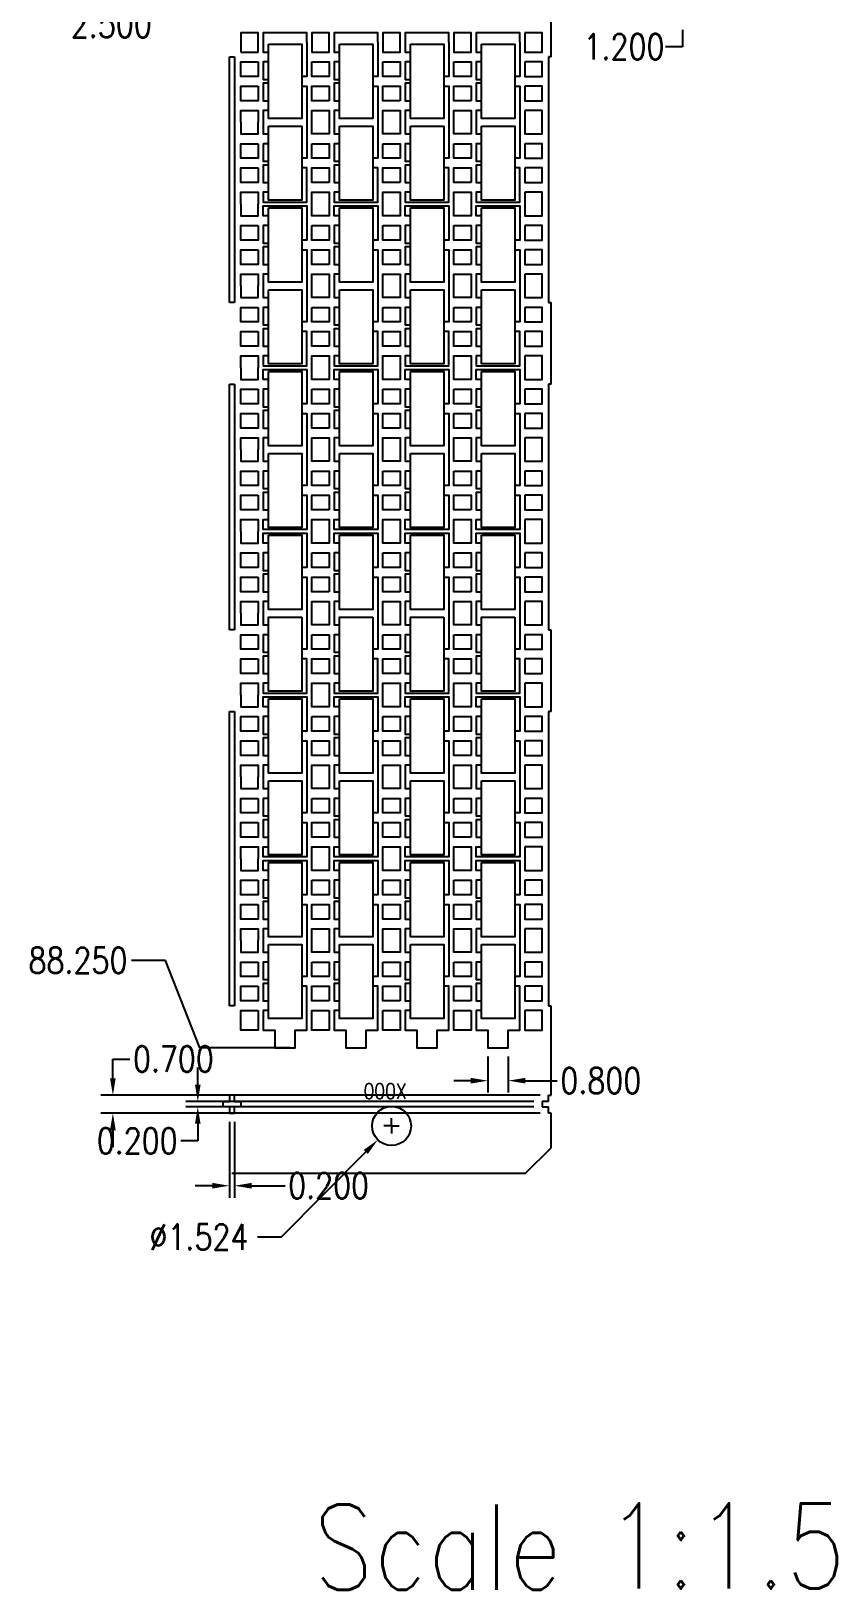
# Model space of a CAD drawing. Extents: x 343 to 432, y 410 to 590.
# Drawn here: x 345.6 to 392.9, y 409.8 to 501.2 of the extents above; entities that cross this region are included whole.
import ezdxf

# ---------------------------------------------------------------- set-up
doc = ezdxf.new("R2010")
doc.units = 0
doc.linetypes.add('CENTER2', pattern=[1.125, 0.75, -0.125, 0.125, -0.125])
doc.linetypes.add('HIDDEN', pattern=[0.375, 0.25, -0.125])
for name, color, linetype in [('SH-01_OBJECT', 7, 'Continuous'), ('SH-01_PKG', 5, 'HIDDEN'), ('SH-02_CENTER', 2, 'CENTER2'), ('SH-02_DIM', 4, 'Continuous'), ('SH-02_NOTES', 3, 'Continuous'), ('SH-02_OBJECT', 7, 'Continuous')]:
    doc.layers.add(name, color=color, linetype=linetype)
doc.styles.get("Standard").update_dxf_attribs({"font": 'simplex.shx', "width": 0.82})

msp = doc.modelspace()

# ---------------------------------------------------------------- linework, layer by layer
at = {"layer": 'SH-01_OBJECT'}
for points in [[(358.949, 500.656), (358.949, 501.106), (357.937, 501.106), (357.937, 500.656)], [(361.799, 500.544), (361.799, 501.106), (359.249, 501.106), (359.249, 500.544)], [(365.962, 500.544), (365.962, 501.106), (363.412, 501.106), (363.412, 500.544)], [(370.124, 500.544), (370.124, 501.106), (367.574, 501.106), (367.574, 500.544)], [(374.287, 500.544), (374.287, 501.106), (371.737, 501.106), (371.737, 500.544)], [(359.549, 491.746), (359.249, 491.746), (359.249, 491.169), (361.799, 491.169), (361.799, 493.171), (361.499, 493.171)], [(363.712, 491.746), (363.412, 491.746), (363.412, 491.169), (365.962, 491.169), (365.962, 493.171), (365.662, 493.171)], [(367.874, 491.746), (367.574, 491.746), (367.574, 491.169), (370.124, 491.169), (370.124, 493.171), (369.824, 493.171)], [(372.037, 491.746), (371.737, 491.746), (371.737, 491.169), (374.287, 491.169), (374.287, 493.171), (373.987, 493.171)], [(359.549, 490.366), (359.249, 490.366), (359.249, 490.944), (361.799, 490.944), (361.799, 488.941), (361.499, 488.941)], [(363.712, 490.366), (363.412, 490.366), (363.412, 490.944), (365.962, 490.944), (365.962, 488.941), (365.662, 488.941)], [(367.874, 490.366), (367.574, 490.366), (367.574, 490.944), (370.124, 490.944), (370.124, 488.941), (369.824, 488.941)], [(372.037, 490.366), (371.737, 490.366), (371.737, 490.944), (374.287, 490.944), (374.287, 488.941), (373.987, 488.941)], [(359.549, 482.146), (359.249, 482.146), (359.249, 481.569), (361.799, 481.569), (361.799, 483.571), (361.499, 483.571)], [(363.712, 482.146), (363.412, 482.146), (363.412, 481.569), (365.962, 481.569), (365.962, 483.571), (365.662, 483.571)], [(367.874, 482.146), (367.574, 482.146), (367.574, 481.569), (370.124, 481.569), (370.124, 483.571), (369.824, 483.571)], [(372.037, 482.146), (371.737, 482.146), (371.737, 481.569), (374.287, 481.569), (374.287, 483.571), (373.987, 483.571)], [(359.549, 480.766), (359.249, 480.766), (359.249, 481.344), (361.799, 481.344), (361.799, 479.341), (361.499, 479.341)], [(363.712, 480.766), (363.412, 480.766), (363.412, 481.344), (365.962, 481.344), (365.962, 479.341), (365.662, 479.341)], [(367.874, 480.766), (367.574, 480.766), (367.574, 481.344), (370.124, 481.344), (370.124, 479.341), (369.824, 479.341)], [(372.037, 480.766), (371.737, 480.766), (371.737, 481.344), (374.287, 481.344), (374.287, 479.341), (373.987, 479.341)], [(361.499, 473.971), (361.799, 473.971), (361.799, 471.969), (359.249, 471.969), (359.249, 472.546), (359.549, 472.546)], [(365.662, 473.971), (365.962, 473.971), (365.962, 471.969), (363.412, 471.969), (363.412, 472.546), (363.712, 472.546)], [(369.824, 473.971), (370.124, 473.971), (370.124, 471.969), (367.574, 471.969), (367.574, 472.546), (367.874, 472.546)], [(373.987, 473.971), (374.287, 473.971), (374.287, 471.969), (371.737, 471.969), (371.737, 472.546), (372.037, 472.546)], [(359.549, 471.166), (359.249, 471.166), (359.249, 471.744), (361.799, 471.744), (361.799, 469.741), (361.499, 469.741)], [(363.712, 471.166), (363.412, 471.166), (363.412, 471.744), (365.962, 471.744), (365.962, 469.741), (365.662, 469.741)], [(367.874, 471.166), (367.574, 471.166), (367.574, 471.744), (370.124, 471.744), (370.124, 469.741), (369.824, 469.741)], [(372.037, 471.166), (371.737, 471.166), (371.737, 471.744), (374.287, 471.744), (374.287, 469.741), (373.987, 469.741)], [(359.549, 462.946), (359.249, 462.946), (359.249, 462.369), (361.799, 462.369), (361.799, 464.371), (361.499, 464.371)], [(363.712, 462.946), (363.412, 462.946), (363.412, 462.369), (365.962, 462.369), (365.962, 464.371), (365.662, 464.371)], [(367.874, 462.946), (367.574, 462.946), (367.574, 462.369), (370.124, 462.369), (370.124, 464.371), (369.824, 464.371)], [(372.037, 462.946), (371.737, 462.946), (371.737, 462.369), (374.287, 462.369), (374.287, 464.371), (373.987, 464.371)], [(359.549, 461.566), (359.249, 461.566), (359.249, 462.144), (361.799, 462.144), (361.799, 460.141), (361.499, 460.141)], [(363.712, 461.566), (363.412, 461.566), (363.412, 462.144), (365.962, 462.144), (365.962, 460.141), (365.662, 460.141)], [(367.874, 461.566), (367.574, 461.566), (367.574, 462.144), (370.124, 462.144), (370.124, 460.141), (369.824, 460.141)], [(372.037, 461.566), (371.737, 461.566), (371.737, 462.144), (374.287, 462.144), (374.287, 460.141), (373.987, 460.141)], [(361.499, 454.771), (361.799, 454.771), (361.799, 452.769), (359.249, 452.769), (359.249, 453.346), (359.549, 453.346)], [(365.662, 454.771), (365.962, 454.771), (365.962, 452.769), (363.412, 452.769), (363.412, 453.346), (363.712, 453.346)], [(369.824, 454.771), (370.124, 454.771), (370.124, 452.769), (367.574, 452.769), (367.574, 453.346), (367.874, 453.346)], [(373.987, 454.771), (374.287, 454.771), (374.287, 452.769), (371.737, 452.769), (371.737, 453.346), (372.037, 453.346)], [(359.549, 451.966), (359.249, 451.966), (359.249, 452.544), (361.799, 452.544), (361.799, 450.541), (361.499, 450.541)], [(363.712, 451.966), (363.412, 451.966), (363.412, 452.544), (365.962, 452.544), (365.962, 450.541), (365.662, 450.541)], [(367.874, 451.966), (367.574, 451.966), (367.574, 452.544), (370.124, 452.544), (370.124, 450.541), (369.824, 450.541)], [(372.037, 451.966), (371.737, 451.966), (371.737, 452.544), (374.287, 452.544), (374.287, 450.541), (373.987, 450.541)], [(359.549, 443.746), (359.249, 443.746), (359.249, 443.169), (359.249, 442.606), (359.924, 442.606), (359.924, 441.556), (361.124, 441.556), (361.124, 442.606), (361.799, 442.606), (361.799, 443.169), (361.799, 445.171), (361.499, 445.171)], [(363.712, 443.746), (363.412, 443.746), (363.412, 443.169), (363.412, 442.606), (364.087, 442.606), (364.087, 441.556), (365.287, 441.556), (365.287, 442.606), (365.962, 442.606), (365.962, 443.169), (365.962, 445.171), (365.662, 445.171)], [(367.874, 443.746), (367.574, 443.746), (367.574, 443.169), (367.574, 442.606), (368.249, 442.606), (368.249, 441.556), (369.449, 441.556), (369.449, 442.606), (370.124, 442.606), (370.124, 443.169), (370.124, 445.171), (369.824, 445.171)], [(372.037, 443.746), (371.737, 443.746), (371.737, 443.169), (371.737, 442.606), (372.412, 442.606), (372.412, 441.556), (373.612, 441.556), (373.612, 442.606), (374.287, 442.606), (374.287, 443.169), (374.287, 445.171), (373.987, 445.171)]]:
    msp.add_lwpolyline(points, dxfattribs=at)
at = {"layer": 'SH-01_OBJECT', "linetype": 'Continuous'}
for points in [[(363.112, 500.656), (363.112, 501.106), (362.099, 501.106), (362.099, 499.966), (363.112, 499.966), (363.112, 500.656)], [(367.274, 500.656), (367.274, 501.106), (366.262, 501.106), (366.262, 499.966), (367.274, 499.966), (367.274, 500.656)], [(371.437, 500.656), (371.437, 501.106), (370.424, 501.106), (370.424, 499.966), (371.437, 499.966), (371.437, 500.656)], [(359.249, 500.544), (359.249, 499.966), (359.549, 499.966)], [(361.799, 500.544), (361.799, 498.541), (361.499, 498.541)], [(363.412, 500.544), (363.412, 499.966), (363.712, 499.966)], [(365.962, 500.544), (365.962, 498.541), (365.662, 498.541)], [(367.574, 500.544), (367.574, 499.966), (367.874, 499.966)], [(370.124, 500.544), (370.124, 498.541), (369.824, 498.541)], [(371.737, 500.544), (371.737, 499.966), (372.037, 499.966)], [(374.287, 500.544), (374.287, 498.541), (373.987, 498.541)], [(359.549, 499.396), (359.249, 499.396), (359.249, 498.369), (359.549, 498.369)], [(363.712, 499.396), (363.412, 499.396), (363.412, 498.369), (363.712, 498.369)], [(367.874, 499.396), (367.574, 499.396), (367.574, 498.369), (367.874, 498.369)], [(372.037, 499.396), (371.737, 499.396), (371.737, 498.369), (372.037, 498.369)], [(359.549, 498.144), (359.249, 498.144), (359.249, 497.116), (359.549, 497.116)], [(361.499, 497.971), (361.799, 497.971), (361.799, 493.741), (361.499, 493.741)], [(363.712, 498.144), (363.412, 498.144), (363.412, 497.116), (363.712, 497.116)], [(365.662, 497.971), (365.962, 497.971), (365.962, 493.741), (365.662, 493.741)], [(367.874, 498.144), (367.574, 498.144), (367.574, 497.116), (367.874, 497.116)], [(369.824, 497.971), (370.124, 497.971), (370.124, 493.741), (369.824, 493.741)], [(372.037, 498.144), (371.737, 498.144), (371.737, 497.116), (372.037, 497.116)], [(373.987, 497.971), (374.287, 497.971), (374.287, 493.741), (373.987, 493.741)], [(357.937, 495.856), (357.937, 496.546), (358.949, 496.546), (358.949, 495.857)], [(359.549, 496.546), (359.249, 496.546), (359.249, 495.166), (359.549, 495.166)], [(363.112, 495.856), (363.112, 495.166), (362.099, 495.166), (362.099, 496.546), (363.112, 496.546), (363.112, 495.857)], [(363.712, 496.546), (363.412, 496.546), (363.412, 495.166), (363.712, 495.166)], [(367.274, 495.856), (367.274, 495.166), (366.262, 495.166), (366.262, 496.546), (367.274, 496.546), (367.274, 495.857)], [(367.874, 496.546), (367.574, 496.546), (367.574, 495.166), (367.874, 495.166)], [(371.437, 495.856), (371.437, 495.166), (370.424, 495.166), (370.424, 496.546), (371.437, 496.546), (371.437, 495.857)], [(372.037, 496.546), (371.737, 496.546), (371.737, 495.166), (372.037, 495.166)], [(357.937, 495.856), (357.937, 495.166), (358.949, 495.166), (358.949, 495.856)], [(359.549, 494.596), (359.249, 494.596), (359.249, 493.569), (359.549, 493.569)], [(363.712, 494.596), (363.412, 494.596), (363.412, 493.569), (363.712, 493.569)], [(367.874, 494.596), (367.574, 494.596), (367.574, 493.569), (367.874, 493.569)], [(372.037, 494.596), (371.737, 494.596), (371.737, 493.569), (372.037, 493.569)], [(359.549, 493.344), (359.249, 493.344), (359.249, 492.316), (359.549, 492.316)], [(363.712, 493.344), (363.412, 493.344), (363.412, 492.316), (363.712, 492.316)], [(367.874, 493.344), (367.574, 493.344), (367.574, 492.316), (367.874, 492.316)], [(372.037, 493.344), (371.737, 493.344), (371.737, 492.316), (372.037, 492.316)], [(357.937, 491.056), (357.937, 491.746), (358.949, 491.746), (358.949, 491.057)], [(357.937, 491.056), (357.937, 490.366), (358.949, 490.366), (358.949, 491.056)], [(363.112, 491.056), (363.112, 490.366), (362.099, 490.366), (362.099, 491.746), (363.112, 491.746), (363.112, 491.057)], [(367.274, 491.056), (367.274, 490.366), (366.262, 490.366), (366.262, 491.746), (367.274, 491.746), (367.274, 491.057)], [(371.437, 491.056), (371.437, 490.366), (370.424, 490.366), (370.424, 491.746), (371.437, 491.746), (371.437, 491.057)], [(359.549, 489.796), (359.249, 489.796), (359.249, 488.769), (359.549, 488.769)], [(363.712, 489.796), (363.412, 489.796), (363.412, 488.769), (363.712, 488.769)], [(367.874, 489.796), (367.574, 489.796), (367.574, 488.769), (367.874, 488.769)], [(372.037, 489.796), (371.737, 489.796), (371.737, 488.769), (372.037, 488.769)], [(359.549, 488.544), (359.249, 488.544), (359.249, 487.516), (359.549, 487.516)], [(361.499, 488.371), (361.799, 488.371), (361.799, 484.141), (361.499, 484.141)], [(363.712, 488.544), (363.412, 488.544), (363.412, 487.516), (363.712, 487.516)], [(365.662, 488.371), (365.962, 488.371), (365.962, 484.141), (365.662, 484.141)], [(367.874, 488.544), (367.574, 488.544), (367.574, 487.516), (367.874, 487.516)], [(369.824, 488.371), (370.124, 488.371), (370.124, 484.141), (369.824, 484.141)], [(372.037, 488.544), (371.737, 488.544), (371.737, 487.516), (372.037, 487.516)], [(373.987, 488.371), (374.287, 488.371), (374.287, 484.141), (373.987, 484.141)], [(357.937, 486.256), (357.937, 486.946), (358.949, 486.946), (358.949, 486.257)], [(359.549, 486.946), (359.249, 486.946), (359.249, 485.566), (359.549, 485.566)], [(363.112, 486.256), (363.112, 485.566), (362.099, 485.566), (362.099, 486.946), (363.112, 486.946), (363.112, 486.257)], [(363.712, 486.946), (363.412, 486.946), (363.412, 485.566), (363.712, 485.566)], [(367.274, 486.256), (367.274, 485.566), (366.262, 485.566), (366.262, 486.946), (367.274, 486.946), (367.274, 486.257)], [(367.874, 486.946), (367.574, 486.946), (367.574, 485.566), (367.874, 485.566)], [(371.437, 486.256), (371.437, 485.566), (370.424, 485.566), (370.424, 486.946), (371.437, 486.946), (371.437, 486.257)], [(372.037, 486.946), (371.737, 486.946), (371.737, 485.566), (372.037, 485.566)], [(357.937, 486.256), (357.937, 485.566), (358.949, 485.566), (358.949, 486.256)], [(359.549, 484.996), (359.249, 484.996), (359.249, 483.969), (359.549, 483.969)], [(363.712, 484.996), (363.412, 484.996), (363.412, 483.969), (363.712, 483.969)], [(367.874, 484.996), (367.574, 484.996), (367.574, 483.969), (367.874, 483.969)], [(372.037, 484.996), (371.737, 484.996), (371.737, 483.969), (372.037, 483.969)], [(359.549, 483.744), (359.249, 483.744), (359.249, 482.716), (359.549, 482.716)], [(363.712, 483.744), (363.412, 483.744), (363.412, 482.716), (363.712, 482.716)], [(367.874, 483.744), (367.574, 483.744), (367.574, 482.716), (367.874, 482.716)], [(372.037, 483.744), (371.737, 483.744), (371.737, 482.716), (372.037, 482.716)], [(357.937, 481.456), (357.937, 482.146), (358.949, 482.146), (358.949, 481.457)], [(363.112, 481.456), (363.112, 480.766), (362.099, 480.766), (362.099, 482.146), (363.112, 482.146), (363.112, 481.457)], [(367.274, 481.456), (367.274, 480.766), (366.262, 480.766), (366.262, 482.146), (367.274, 482.146), (367.274, 481.457)], [(371.437, 481.456), (371.437, 480.766), (370.424, 480.766), (370.424, 482.146), (371.437, 482.146), (371.437, 481.457)], [(357.937, 481.456), (357.937, 480.766), (358.949, 480.766), (358.949, 481.456)], [(359.549, 480.196), (359.249, 480.196), (359.249, 479.169), (359.549, 479.169)], [(363.712, 480.196), (363.412, 480.196), (363.412, 479.169), (363.712, 479.169)], [(367.874, 480.196), (367.574, 480.196), (367.574, 479.169), (367.874, 479.169)], [(372.037, 480.196), (371.737, 480.196), (371.737, 479.169), (372.037, 479.169)], [(359.549, 478.944), (359.249, 478.944), (359.249, 477.916), (359.549, 477.916)], [(361.499, 478.771), (361.799, 478.771), (361.799, 474.541), (361.499, 474.541)], [(363.712, 478.944), (363.412, 478.944), (363.412, 477.916), (363.712, 477.916)], [(365.662, 478.771), (365.962, 478.771), (365.962, 474.541), (365.662, 474.541)], [(367.874, 478.944), (367.574, 478.944), (367.574, 477.916), (367.874, 477.916)], [(369.824, 478.771), (370.124, 478.771), (370.124, 474.541), (369.824, 474.541)], [(372.037, 478.944), (371.737, 478.944), (371.737, 477.916), (372.037, 477.916)], [(373.987, 478.771), (374.287, 478.771), (374.287, 474.541), (373.987, 474.541)], [(357.937, 476.656), (357.937, 477.346), (358.949, 477.346), (358.949, 476.657)], [(359.549, 477.346), (359.249, 477.346), (359.249, 475.966), (359.549, 475.966)], [(363.112, 476.656), (363.112, 475.966), (362.099, 475.966), (362.099, 477.346), (363.112, 477.346), (363.112, 476.657)], [(363.712, 477.346), (363.412, 477.346), (363.412, 475.966), (363.712, 475.966)], [(367.274, 476.656), (367.274, 475.966), (366.262, 475.966), (366.262, 477.346), (367.274, 477.346), (367.274, 476.657)], [(367.874, 477.346), (367.574, 477.346), (367.574, 475.966), (367.874, 475.966)], [(371.437, 476.656), (371.437, 475.966), (370.424, 475.966), (370.424, 477.346), (371.437, 477.346), (371.437, 476.657)], [(372.037, 477.346), (371.737, 477.346), (371.737, 475.966), (372.037, 475.966)], [(357.937, 476.656), (357.937, 475.966), (358.949, 475.966), (358.949, 476.656)], [(359.549, 475.396), (359.249, 475.396), (359.249, 474.369), (359.549, 474.369)], [(363.712, 475.396), (363.412, 475.396), (363.412, 474.369), (363.712, 474.369)], [(367.874, 475.396), (367.574, 475.396), (367.574, 474.369), (367.874, 474.369)], [(372.037, 475.396), (371.737, 475.396), (371.737, 474.369), (372.037, 474.369)], [(359.549, 474.144), (359.249, 474.144), (359.249, 473.116), (359.549, 473.116)], [(363.712, 474.144), (363.412, 474.144), (363.412, 473.116), (363.712, 473.116)], [(367.874, 474.144), (367.574, 474.144), (367.574, 473.116), (367.874, 473.116)], [(372.037, 474.144), (371.737, 474.144), (371.737, 473.116), (372.037, 473.116)], [(357.937, 471.856), (357.937, 472.546), (358.949, 472.546), (358.949, 471.857)], [(357.937, 471.856), (357.937, 471.166), (358.949, 471.166), (358.949, 471.856)], [(363.112, 471.856), (363.112, 471.166), (362.099, 471.166), (362.099, 472.546), (363.112, 472.546), (363.112, 471.857)], [(367.274, 471.856), (367.274, 471.166), (366.262, 471.166), (366.262, 472.546), (367.274, 472.546), (367.274, 471.857)], [(371.437, 471.856), (371.437, 471.166), (370.424, 471.166), (370.424, 472.546), (371.437, 472.546), (371.437, 471.857)], [(359.549, 470.596), (359.249, 470.596), (359.249, 469.569), (359.549, 469.569)], [(363.712, 470.596), (363.412, 470.596), (363.412, 469.569), (363.712, 469.569)], [(367.874, 470.596), (367.574, 470.596), (367.574, 469.569), (367.874, 469.569)], [(372.037, 470.596), (371.737, 470.596), (371.737, 469.569), (372.037, 469.569)], [(359.549, 469.344), (359.249, 469.344), (359.249, 468.316), (359.549, 468.316)], [(361.499, 469.171), (361.799, 469.171), (361.799, 464.941), (361.499, 464.941)], [(363.712, 469.344), (363.412, 469.344), (363.412, 468.316), (363.712, 468.316)], [(365.662, 469.171), (365.962, 469.171), (365.962, 464.941), (365.662, 464.941)], [(367.874, 469.344), (367.574, 469.344), (367.574, 468.316), (367.874, 468.316)], [(369.824, 469.171), (370.124, 469.171), (370.124, 464.941), (369.824, 464.941)], [(372.037, 469.344), (371.737, 469.344), (371.737, 468.316), (372.037, 468.316)], [(373.987, 469.171), (374.287, 469.171), (374.287, 464.941), (373.987, 464.941)], [(357.937, 467.056), (357.937, 467.746), (358.949, 467.746), (358.949, 467.057)], [(359.549, 467.746), (359.249, 467.746), (359.249, 466.366), (359.549, 466.366)], [(363.112, 467.056), (363.112, 466.366), (362.099, 466.366), (362.099, 467.746), (363.112, 467.746), (363.112, 467.057)], [(363.712, 467.746), (363.412, 467.746), (363.412, 466.366), (363.712, 466.366)], [(367.274, 467.056), (367.274, 466.366), (366.262, 466.366), (366.262, 467.746), (367.274, 467.746), (367.274, 467.057)], [(367.874, 467.746), (367.574, 467.746), (367.574, 466.366), (367.874, 466.366)], [(371.437, 467.056), (371.437, 466.366), (370.424, 466.366), (370.424, 467.746), (371.437, 467.746), (371.437, 467.057)], [(372.037, 467.746), (371.737, 467.746), (371.737, 466.366), (372.037, 466.366)], [(357.937, 467.056), (357.937, 466.366), (358.949, 466.366), (358.949, 467.056)], [(359.549, 465.796), (359.249, 465.796), (359.249, 464.769), (359.549, 464.769)], [(363.712, 465.796), (363.412, 465.796), (363.412, 464.769), (363.712, 464.769)], [(367.874, 465.796), (367.574, 465.796), (367.574, 464.769), (367.874, 464.769)], [(372.037, 465.796), (371.737, 465.796), (371.737, 464.769), (372.037, 464.769)], [(359.549, 464.544), (359.249, 464.544), (359.249, 463.516), (359.549, 463.516)], [(363.712, 464.544), (363.412, 464.544), (363.412, 463.516), (363.712, 463.516)], [(367.874, 464.544), (367.574, 464.544), (367.574, 463.516), (367.874, 463.516)], [(372.037, 464.544), (371.737, 464.544), (371.737, 463.516), (372.037, 463.516)], [(357.937, 462.256), (357.937, 462.946), (358.949, 462.946), (358.949, 462.257)], [(363.112, 462.256), (363.112, 461.566), (362.099, 461.566), (362.099, 462.946), (363.112, 462.946), (363.112, 462.257)], [(367.274, 462.256), (367.274, 461.566), (366.262, 461.566), (366.262, 462.946), (367.274, 462.946), (367.274, 462.257)], [(371.437, 462.256), (371.437, 461.566), (370.424, 461.566), (370.424, 462.946), (371.437, 462.946), (371.437, 462.257)], [(357.937, 462.256), (357.937, 461.566), (358.949, 461.566), (358.949, 462.256)], [(359.549, 460.996), (359.249, 460.996), (359.249, 459.969), (359.549, 459.969)], [(363.712, 460.996), (363.412, 460.996), (363.412, 459.969), (363.712, 459.969)], [(367.874, 460.996), (367.574, 460.996), (367.574, 459.969), (367.874, 459.969)], [(372.037, 460.996), (371.737, 460.996), (371.737, 459.969), (372.037, 459.969)], [(359.549, 459.744), (359.249, 459.744), (359.249, 458.716), (359.549, 458.716)], [(361.499, 459.571), (361.799, 459.571), (361.799, 455.341), (361.499, 455.341)], [(363.712, 459.744), (363.412, 459.744), (363.412, 458.716), (363.712, 458.716)], [(365.662, 459.571), (365.962, 459.571), (365.962, 455.341), (365.662, 455.341)], [(367.874, 459.744), (367.574, 459.744), (367.574, 458.716), (367.874, 458.716)], [(369.824, 459.571), (370.124, 459.571), (370.124, 455.341), (369.824, 455.341)], [(372.037, 459.744), (371.737, 459.744), (371.737, 458.716), (372.037, 458.716)], [(373.987, 459.571), (374.287, 459.571), (374.287, 455.341), (373.987, 455.341)], [(357.937, 457.456), (357.937, 458.146), (358.949, 458.146), (358.949, 457.457)], [(359.549, 458.146), (359.249, 458.146), (359.249, 456.766), (359.549, 456.766)], [(363.112, 457.456), (363.112, 456.766), (362.099, 456.766), (362.099, 458.146), (363.112, 458.146), (363.112, 457.457)], [(363.712, 458.146), (363.412, 458.146), (363.412, 456.766), (363.712, 456.766)], [(367.274, 457.456), (367.274, 456.766), (366.262, 456.766), (366.262, 458.146), (367.274, 458.146), (367.274, 457.457)], [(367.874, 458.146), (367.574, 458.146), (367.574, 456.766), (367.874, 456.766)], [(371.437, 457.456), (371.437, 456.766), (370.424, 456.766), (370.424, 458.146), (371.437, 458.146), (371.437, 457.457)], [(372.037, 458.146), (371.737, 458.146), (371.737, 456.766), (372.037, 456.766)], [(357.937, 457.456), (357.937, 456.766), (358.949, 456.766), (358.949, 457.456)], [(359.549, 456.196), (359.249, 456.196), (359.249, 455.169), (359.549, 455.169)], [(363.712, 456.196), (363.412, 456.196), (363.412, 455.169), (363.712, 455.169)], [(367.874, 456.196), (367.574, 456.196), (367.574, 455.169), (367.874, 455.169)], [(372.037, 456.196), (371.737, 456.196), (371.737, 455.169), (372.037, 455.169)], [(359.549, 454.944), (359.249, 454.944), (359.249, 453.916), (359.549, 453.916)], [(363.712, 454.944), (363.412, 454.944), (363.412, 453.916), (363.712, 453.916)], [(367.874, 454.944), (367.574, 454.944), (367.574, 453.916), (367.874, 453.916)], [(372.037, 454.944), (371.737, 454.944), (371.737, 453.916), (372.037, 453.916)], [(357.937, 452.656), (357.937, 453.346), (358.949, 453.346), (358.949, 452.657)], [(357.937, 452.656), (357.937, 451.966), (358.949, 451.966), (358.949, 452.656)], [(363.112, 452.656), (363.112, 451.966), (362.099, 451.966), (362.099, 453.346), (363.112, 453.346), (363.112, 452.657)], [(367.274, 452.656), (367.274, 451.966), (366.262, 451.966), (366.262, 453.346), (367.274, 453.346), (367.274, 452.657)], [(371.437, 452.656), (371.437, 451.966), (370.424, 451.966), (370.424, 453.346), (371.437, 453.346), (371.437, 452.657)], [(359.549, 451.396), (359.249, 451.396), (359.249, 450.369), (359.549, 450.369)], [(363.712, 451.396), (363.412, 451.396), (363.412, 450.369), (363.712, 450.369)], [(367.874, 451.396), (367.574, 451.396), (367.574, 450.369), (367.874, 450.369)], [(372.037, 451.396), (371.737, 451.396), (371.737, 450.369), (372.037, 450.369)], [(359.549, 450.144), (359.249, 450.144), (359.249, 449.116), (359.549, 449.116)], [(361.499, 449.971), (361.799, 449.971), (361.799, 445.741), (361.499, 445.741)], [(363.712, 450.144), (363.412, 450.144), (363.412, 449.116), (363.712, 449.116)], [(365.662, 449.971), (365.962, 449.971), (365.962, 445.741), (365.662, 445.741)], [(367.874, 450.144), (367.574, 450.144), (367.574, 449.116), (367.874, 449.116)], [(369.824, 449.971), (370.124, 449.971), (370.124, 445.741), (369.824, 445.741)], [(372.037, 450.144), (371.737, 450.144), (371.737, 449.116), (372.037, 449.116)], [(373.987, 449.971), (374.287, 449.971), (374.287, 445.741), (373.987, 445.741)], [(357.937, 447.856), (357.937, 448.546), (358.949, 448.546), (358.949, 447.857)], [(359.549, 448.546), (359.249, 448.546), (359.249, 447.166), (359.549, 447.166)], [(363.112, 447.856), (363.112, 447.166), (362.099, 447.166), (362.099, 448.546), (363.112, 448.546), (363.112, 447.857)], [(363.712, 448.546), (363.412, 448.546), (363.412, 447.166), (363.712, 447.166)], [(367.274, 447.856), (367.274, 447.166), (366.262, 447.166), (366.262, 448.546), (367.274, 448.546), (367.274, 447.857)], [(367.874, 448.546), (367.574, 448.546), (367.574, 447.166), (367.874, 447.166)], [(371.437, 447.856), (371.437, 447.166), (370.424, 447.166), (370.424, 448.546), (371.437, 448.546), (371.437, 447.857)], [(372.037, 448.546), (371.737, 448.546), (371.737, 447.166), (372.037, 447.166)], [(357.937, 447.856), (357.937, 447.166), (358.949, 447.166), (358.949, 447.856)], [(359.549, 446.596), (359.249, 446.596), (359.249, 445.569), (359.549, 445.569)], [(363.712, 446.596), (363.412, 446.596), (363.412, 445.569), (363.712, 445.569)], [(367.874, 446.596), (367.574, 446.596), (367.574, 445.569), (367.874, 445.569)], [(372.037, 446.596), (371.737, 446.596), (371.737, 445.569), (372.037, 445.569)], [(359.549, 445.344), (359.249, 445.344), (359.249, 444.316), (359.549, 444.316)], [(363.712, 445.344), (363.412, 445.344), (363.412, 444.316), (363.712, 444.316)], [(367.874, 445.344), (367.574, 445.344), (367.574, 444.316), (367.874, 444.316)], [(372.037, 445.344), (371.737, 445.344), (371.737, 444.316), (372.037, 444.316)]]:
    msp.add_lwpolyline(points, dxfattribs=at)
for points in [[(374.587, 501.106), (374.587, 499.966), (375.599, 499.966), (375.599, 501.106)], [(358.949, 499.396), (358.949, 498.541), (357.937, 498.541), (357.937, 499.396)], [(362.099, 499.396), (363.112, 499.396), (363.112, 498.541), (362.099, 498.541)], [(366.262, 499.396), (367.274, 499.396), (367.274, 498.541), (366.262, 498.541)], [(370.424, 499.396), (371.437, 499.396), (371.437, 498.541), (370.424, 498.541)], [(374.587, 499.396), (374.587, 498.541), (375.599, 498.541), (375.599, 499.396)], [(358.949, 497.971), (358.949, 497.116), (357.937, 497.116), (357.937, 497.971)], [(363.112, 497.116), (362.099, 497.116), (362.099, 497.971), (363.112, 497.971)], [(367.274, 497.116), (366.262, 497.116), (366.262, 497.971), (367.274, 497.971)], [(371.437, 497.116), (370.424, 497.116), (370.424, 497.971), (371.437, 497.971)], [(374.587, 497.971), (374.587, 497.116), (375.599, 497.116), (375.599, 497.971)], [(374.587, 496.546), (374.587, 495.166), (375.599, 495.166), (375.599, 496.546)], [(358.949, 494.596), (358.949, 493.741), (357.937, 493.741), (357.937, 494.596)], [(362.099, 494.596), (363.112, 494.596), (363.112, 493.741), (362.099, 493.741)], [(366.262, 494.596), (367.274, 494.596), (367.274, 493.741), (366.262, 493.741)], [(370.424, 494.596), (371.437, 494.596), (371.437, 493.741), (370.424, 493.741)], [(374.587, 494.596), (374.587, 493.741), (375.599, 493.741), (375.599, 494.596)], [(358.949, 493.171), (358.949, 492.316), (357.937, 492.316), (357.937, 493.171)], [(363.112, 492.316), (362.099, 492.316), (362.099, 493.171), (363.112, 493.171)], [(367.274, 492.316), (366.262, 492.316), (366.262, 493.171), (367.274, 493.171)], [(371.437, 492.316), (370.424, 492.316), (370.424, 493.171), (371.437, 493.171)], [(374.587, 493.171), (374.587, 492.316), (375.599, 492.316), (375.599, 493.171)], [(374.587, 491.746), (374.587, 490.366), (375.599, 490.366), (375.599, 491.746)], [(358.949, 489.796), (358.949, 488.941), (357.937, 488.941), (357.937, 489.796)], [(362.099, 489.796), (363.112, 489.796), (363.112, 488.941), (362.099, 488.941)], [(366.262, 489.796), (367.274, 489.796), (367.274, 488.941), (366.262, 488.941)], [(370.424, 489.796), (371.437, 489.796), (371.437, 488.941), (370.424, 488.941)], [(374.587, 489.796), (374.587, 488.941), (375.599, 488.941), (375.599, 489.796)], [(358.949, 488.371), (358.949, 487.516), (357.937, 487.516), (357.937, 488.371)], [(363.112, 487.516), (362.099, 487.516), (362.099, 488.371), (363.112, 488.371)], [(367.274, 487.516), (366.262, 487.516), (366.262, 488.371), (367.274, 488.371)], [(371.437, 487.516), (370.424, 487.516), (370.424, 488.371), (371.437, 488.371)], [(374.587, 488.371), (374.587, 487.516), (375.599, 487.516), (375.599, 488.371)], [(374.587, 486.946), (374.587, 485.566), (375.599, 485.566), (375.599, 486.946)], [(358.949, 484.996), (358.949, 484.141), (357.937, 484.141), (357.937, 484.996)], [(362.099, 484.996), (363.112, 484.996), (363.112, 484.141), (362.099, 484.141)], [(366.262, 484.996), (367.274, 484.996), (367.274, 484.141), (366.262, 484.141)], [(370.424, 484.996), (371.437, 484.996), (371.437, 484.141), (370.424, 484.141)], [(374.587, 484.996), (374.587, 484.141), (375.599, 484.141), (375.599, 484.996)], [(358.949, 483.571), (358.949, 482.716), (357.937, 482.716), (357.937, 483.571)], [(363.112, 482.716), (362.099, 482.716), (362.099, 483.571), (363.112, 483.571)], [(367.274, 482.716), (366.262, 482.716), (366.262, 483.571), (367.274, 483.571)], [(371.437, 482.716), (370.424, 482.716), (370.424, 483.571), (371.437, 483.571)], [(374.587, 483.571), (374.587, 482.716), (375.599, 482.716), (375.599, 483.571)], [(374.587, 482.146), (374.587, 480.766), (375.599, 480.766), (375.599, 482.146)], [(358.949, 480.196), (358.949, 479.341), (357.937, 479.341), (357.937, 480.196)], [(362.099, 480.196), (363.112, 480.196), (363.112, 479.341), (362.099, 479.341)], [(366.262, 480.196), (367.274, 480.196), (367.274, 479.341), (366.262, 479.341)], [(370.424, 480.196), (371.437, 480.196), (371.437, 479.341), (370.424, 479.341)], [(374.587, 480.196), (374.587, 479.341), (375.599, 479.341), (375.599, 480.196)], [(358.949, 478.771), (358.949, 477.916), (357.937, 477.916), (357.937, 478.771)], [(363.112, 477.916), (362.099, 477.916), (362.099, 478.771), (363.112, 478.771)], [(367.274, 477.916), (366.262, 477.916), (366.262, 478.771), (367.274, 478.771)], [(371.437, 477.916), (370.424, 477.916), (370.424, 478.771), (371.437, 478.771)], [(374.587, 478.771), (374.587, 477.916), (375.599, 477.916), (375.599, 478.771)], [(374.587, 477.346), (374.587, 475.966), (375.599, 475.966), (375.599, 477.346)], [(358.949, 475.396), (358.949, 474.541), (357.937, 474.541), (357.937, 475.396)], [(362.099, 475.396), (363.112, 475.396), (363.112, 474.541), (362.099, 474.541)], [(366.262, 475.396), (367.274, 475.396), (367.274, 474.541), (366.262, 474.541)], [(370.424, 475.396), (371.437, 475.396), (371.437, 474.541), (370.424, 474.541)], [(374.587, 475.396), (374.587, 474.541), (375.599, 474.541), (375.599, 475.396)], [(358.949, 473.971), (358.949, 473.116), (357.937, 473.116), (357.937, 473.971)], [(363.112, 473.116), (362.099, 473.116), (362.099, 473.971), (363.112, 473.971)], [(367.274, 473.116), (366.262, 473.116), (366.262, 473.971), (367.274, 473.971)], [(371.437, 473.116), (370.424, 473.116), (370.424, 473.971), (371.437, 473.971)], [(374.587, 473.971), (374.587, 473.116), (375.599, 473.116), (375.599, 473.971)], [(374.587, 472.546), (374.587, 471.166), (375.599, 471.166), (375.599, 472.546)], [(358.949, 470.596), (358.949, 469.741), (357.937, 469.741), (357.937, 470.596)], [(362.099, 470.596), (363.112, 470.596), (363.112, 469.741), (362.099, 469.741)], [(366.262, 470.596), (367.274, 470.596), (367.274, 469.741), (366.262, 469.741)], [(370.424, 470.596), (371.437, 470.596), (371.437, 469.741), (370.424, 469.741)], [(374.587, 470.596), (374.587, 469.741), (375.599, 469.741), (375.599, 470.596)], [(358.949, 469.171), (358.949, 468.316), (357.937, 468.316), (357.937, 469.171)], [(363.112, 468.316), (362.099, 468.316), (362.099, 469.171), (363.112, 469.171)], [(367.274, 468.316), (366.262, 468.316), (366.262, 469.171), (367.274, 469.171)], [(371.437, 468.316), (370.424, 468.316), (370.424, 469.171), (371.437, 469.171)], [(374.587, 469.171), (374.587, 468.316), (375.599, 468.316), (375.599, 469.171)], [(374.587, 467.746), (374.587, 466.366), (375.599, 466.366), (375.599, 467.746)], [(358.949, 465.796), (358.949, 464.941), (357.937, 464.941), (357.937, 465.796)], [(362.099, 465.796), (363.112, 465.796), (363.112, 464.941), (362.099, 464.941)], [(366.262, 465.796), (367.274, 465.796), (367.274, 464.941), (366.262, 464.941)], [(370.424, 465.796), (371.437, 465.796), (371.437, 464.941), (370.424, 464.941)], [(374.587, 465.796), (374.587, 464.941), (375.599, 464.941), (375.599, 465.796)], [(358.949, 464.371), (358.949, 463.516), (357.937, 463.516), (357.937, 464.371)], [(363.112, 463.516), (362.099, 463.516), (362.099, 464.371), (363.112, 464.371)], [(367.274, 463.516), (366.262, 463.516), (366.262, 464.371), (367.274, 464.371)], [(371.437, 463.516), (370.424, 463.516), (370.424, 464.371), (371.437, 464.371)], [(374.587, 464.371), (374.587, 463.516), (375.599, 463.516), (375.599, 464.371)], [(374.587, 462.946), (374.587, 461.566), (375.599, 461.566), (375.599, 462.946)], [(358.949, 460.996), (358.949, 460.141), (357.937, 460.141), (357.937, 460.996)], [(362.099, 460.996), (363.112, 460.996), (363.112, 460.141), (362.099, 460.141)], [(366.262, 460.996), (367.274, 460.996), (367.274, 460.141), (366.262, 460.141)], [(370.424, 460.996), (371.437, 460.996), (371.437, 460.141), (370.424, 460.141)], [(374.587, 460.996), (374.587, 460.141), (375.599, 460.141), (375.599, 460.996)], [(358.949, 459.571), (358.949, 458.716), (357.937, 458.716), (357.937, 459.571)], [(363.112, 458.716), (362.099, 458.716), (362.099, 459.571), (363.112, 459.571)], [(367.274, 458.716), (366.262, 458.716), (366.262, 459.571), (367.274, 459.571)], [(371.437, 458.716), (370.424, 458.716), (370.424, 459.571), (371.437, 459.571)], [(374.587, 459.571), (374.587, 458.716), (375.599, 458.716), (375.599, 459.571)], [(374.587, 458.146), (374.587, 456.766), (375.599, 456.766), (375.599, 458.146)], [(358.949, 456.196), (358.949, 455.341), (357.937, 455.341), (357.937, 456.196)], [(362.099, 456.196), (363.112, 456.196), (363.112, 455.341), (362.099, 455.341)], [(366.262, 456.196), (367.274, 456.196), (367.274, 455.341), (366.262, 455.341)], [(370.424, 456.196), (371.437, 456.196), (371.437, 455.341), (370.424, 455.341)], [(374.587, 456.196), (374.587, 455.341), (375.599, 455.341), (375.599, 456.196)], [(358.949, 454.771), (358.949, 453.916), (357.937, 453.916), (357.937, 454.771)], [(363.112, 453.916), (362.099, 453.916), (362.099, 454.771), (363.112, 454.771)], [(367.274, 453.916), (366.262, 453.916), (366.262, 454.771), (367.274, 454.771)], [(371.437, 453.916), (370.424, 453.916), (370.424, 454.771), (371.437, 454.771)], [(374.587, 454.771), (374.587, 453.916), (375.599, 453.916), (375.599, 454.771)], [(374.587, 453.346), (374.587, 451.966), (375.599, 451.966), (375.599, 453.346)], [(358.949, 451.396), (358.949, 450.541), (357.937, 450.541), (357.937, 451.396)], [(362.099, 451.396), (363.112, 451.396), (363.112, 450.541), (362.099, 450.541)], [(366.262, 451.396), (367.274, 451.396), (367.274, 450.541), (366.262, 450.541)], [(370.424, 451.396), (371.437, 451.396), (371.437, 450.541), (370.424, 450.541)], [(374.587, 451.396), (374.587, 450.541), (375.599, 450.541), (375.599, 451.396)], [(358.949, 449.971), (358.949, 449.116), (357.937, 449.116), (357.937, 449.971)], [(363.112, 449.116), (362.099, 449.116), (362.099, 449.971), (363.112, 449.971)], [(367.274, 449.116), (366.262, 449.116), (366.262, 449.971), (367.274, 449.971)], [(371.437, 449.116), (370.424, 449.116), (370.424, 449.971), (371.437, 449.971)], [(374.587, 449.971), (374.587, 449.116), (375.599, 449.116), (375.599, 449.971)], [(374.587, 448.546), (374.587, 447.166), (375.599, 447.166), (375.599, 448.546)], [(358.949, 446.596), (358.949, 445.741), (357.937, 445.741), (357.937, 446.596)], [(362.099, 446.596), (363.112, 446.596), (363.112, 445.741), (362.099, 445.741)], [(366.262, 446.596), (367.274, 446.596), (367.274, 445.741), (366.262, 445.741)], [(370.424, 446.596), (371.437, 446.596), (371.437, 445.741), (370.424, 445.741)], [(374.587, 446.596), (374.587, 445.741), (375.599, 445.741), (375.599, 446.596)], [(358.949, 445.171), (358.949, 444.316), (357.937, 444.316), (357.937, 445.171)], [(363.112, 444.316), (362.099, 444.316), (362.099, 445.171), (363.112, 445.171)], [(367.274, 444.316), (366.262, 444.316), (366.262, 445.171), (367.274, 445.171)], [(371.437, 444.316), (370.424, 444.316), (370.424, 445.171), (371.437, 445.171)], [(374.587, 445.171), (374.587, 444.316), (375.599, 444.316), (375.599, 445.171)], [(358.949, 443.746), (358.949, 442.606), (357.937, 442.606), (357.937, 443.746)], [(363.112, 443.746), (363.112, 442.606), (362.099, 442.606), (362.099, 443.746)], [(366.262, 443.746), (367.274, 443.746), (367.274, 442.606), (366.262, 442.606)], [(371.437, 443.746), (371.437, 442.606), (370.424, 442.606), (370.424, 443.746)], [(374.587, 443.746), (374.587, 442.606), (375.599, 442.606), (375.599, 443.746)]]:
    msp.add_lwpolyline(points, close=True, dxfattribs=at)
at = {"layer": 'SH-01_PKG', "linetype": 'Continuous'}
for points in [[(359.549, 500.431), (361.499, 500.431), (361.499, 496.081), (359.549, 496.081)], [(363.712, 500.431), (365.662, 500.431), (365.662, 496.081), (363.712, 496.081)], [(367.874, 500.431), (369.824, 500.431), (369.824, 496.081), (367.874, 496.081)], [(372.037, 500.431), (373.987, 500.431), (373.987, 496.081), (372.037, 496.081)], [(359.549, 495.631), (361.499, 495.631), (361.499, 491.281), (359.549, 491.281)], [(363.712, 495.631), (365.662, 495.631), (365.662, 491.281), (363.712, 491.281)], [(367.874, 495.631), (369.824, 495.631), (369.824, 491.281), (367.874, 491.281)], [(372.037, 495.631), (373.987, 495.631), (373.987, 491.281), (372.037, 491.281)], [(359.549, 490.831), (361.499, 490.831), (361.499, 486.481), (359.549, 486.481)], [(363.712, 490.831), (365.662, 490.831), (365.662, 486.481), (363.712, 486.481)], [(367.874, 490.831), (369.824, 490.831), (369.824, 486.481), (367.874, 486.481)], [(372.037, 490.831), (373.987, 490.831), (373.987, 486.481), (372.037, 486.481)], [(359.549, 486.031), (361.499, 486.031), (361.499, 481.681), (359.549, 481.681)], [(363.712, 486.031), (365.662, 486.031), (365.662, 481.681), (363.712, 481.681)], [(367.874, 486.031), (369.824, 486.031), (369.824, 481.681), (367.874, 481.681)], [(372.037, 486.031), (373.987, 486.031), (373.987, 481.681), (372.037, 481.681)], [(359.549, 481.231), (361.499, 481.231), (361.499, 476.881), (359.549, 476.881)], [(363.712, 481.231), (365.662, 481.231), (365.662, 476.881), (363.712, 476.881)], [(367.874, 481.231), (369.824, 481.231), (369.824, 476.881), (367.874, 476.881)], [(372.037, 481.231), (373.987, 481.231), (373.987, 476.881), (372.037, 476.881)], [(359.549, 476.431), (361.499, 476.431), (361.499, 472.081), (359.549, 472.081)], [(363.712, 476.431), (365.662, 476.431), (365.662, 472.081), (363.712, 472.081)], [(367.874, 476.431), (369.824, 476.431), (369.824, 472.081), (367.874, 472.081)], [(372.037, 476.431), (373.987, 476.431), (373.987, 472.081), (372.037, 472.081)], [(359.549, 471.631), (361.499, 471.631), (361.499, 467.281), (359.549, 467.281)], [(363.712, 471.631), (365.662, 471.631), (365.662, 467.281), (363.712, 467.281)], [(367.874, 471.631), (369.824, 471.631), (369.824, 467.281), (367.874, 467.281)], [(372.037, 471.631), (373.987, 471.631), (373.987, 467.281), (372.037, 467.281)], [(361.499, 466.831), (361.499, 462.481), (359.549, 462.481), (359.549, 466.831)], [(365.662, 466.831), (365.662, 462.481), (363.712, 462.481), (363.712, 466.831)], [(369.824, 466.831), (369.824, 462.481), (367.874, 462.481), (367.874, 466.831)], [(373.987, 466.831), (373.987, 462.481), (372.037, 462.481), (372.037, 466.831)], [(359.549, 462.031), (361.499, 462.031), (361.499, 457.681), (359.549, 457.681)], [(363.712, 462.031), (365.662, 462.031), (365.662, 457.681), (363.712, 457.681)], [(367.874, 462.031), (369.824, 462.031), (369.824, 457.681), (367.874, 457.681)], [(372.037, 462.031), (373.987, 462.031), (373.987, 457.681), (372.037, 457.681)], [(359.549, 457.231), (361.499, 457.231), (361.499, 452.881), (359.549, 452.881)], [(363.712, 457.231), (365.662, 457.231), (365.662, 452.881), (363.712, 452.881)], [(367.874, 457.231), (369.824, 457.231), (369.824, 452.881), (367.874, 452.881)], [(372.037, 457.231), (373.987, 457.231), (373.987, 452.881), (372.037, 452.881)], [(359.549, 452.431), (361.499, 452.431), (361.499, 448.081), (359.549, 448.081)], [(363.712, 452.431), (365.662, 452.431), (365.662, 448.081), (363.712, 448.081)], [(367.874, 452.431), (369.824, 452.431), (369.824, 448.081), (367.874, 448.081)], [(372.037, 452.431), (373.987, 452.431), (373.987, 448.081), (372.037, 448.081)], [(359.549, 447.631), (361.499, 447.631), (361.499, 443.281), (359.549, 443.281)], [(363.712, 447.631), (365.662, 447.631), (365.662, 443.281), (363.712, 443.281)], [(367.874, 447.631), (369.824, 447.631), (369.824, 443.281), (367.874, 443.281)], [(372.037, 447.631), (373.987, 447.631), (373.987, 443.281), (372.037, 443.281)]]:
    msp.add_lwpolyline(points, close=True, dxfattribs=at)
at = {"layer": 'SH-02_CENTER'}
for q in [(366.768, 437.431), (366.318, 436.981), (367.218, 436.981), (366.768, 436.531)]:
    msp.add_line((366.768, 436.981), q, dxfattribs=at)
at = {"layer": 'SH-02_DIM'}
for p, q in [((383.823, 501.283), (383.823, 500.283)), ((383.823, 500.283), (382.823, 500.283)), ((350.431, 439.781), (350.431, 440.904)), ((350.431, 440.904), (351.431, 440.904)), ((372.412, 441.056), (372.412, 438.936)), ((373.612, 441.056), (373.612, 438.936)), ((355.407, 439.406), (355.407, 440.406)), ((371.412, 439.636), (370.412, 439.636)), ((374.612, 439.636), (376.486, 439.636)), ((375.474, 438.781), (349.731, 438.781)), ((375.099, 438.406), (354.707, 438.406)), ((375.099, 438.106), (354.707, 438.106)), ((375.474, 437.731), (349.731, 437.731)), ((355.407, 437.106), (355.407, 436.106)), ((357.262, 437.231), (357.262, 432.774)), ((357.562, 437.231), (357.562, 432.774)), ((350.431, 436.731), (350.431, 435.731)), ((355.407, 436.106), (354.407, 436.106)), ((356.262, 433.474), (355.262, 433.474)), ((358.562, 433.474), (360.525, 433.474))]:
    msp.add_line(p, q, dxfattribs=at)
at = {"layer": 'SH-02_DIM', "linetype": 'Continuous'}
for p, q in [((353.519, 446.69), (351.519, 446.69)), ((355.519, 441.556), (353.519, 446.69)), ((360.824, 441.556), (355.519, 441.556)), ((360.321, 430.471), (365.26, 435.459)), ((358.905, 430.471), (360.321, 430.471))]:
    msp.add_line(p, q, dxfattribs=at)
at = {"layer": 'SH-02_DIM'}
for points in [[(350.264, 439.781), (350.597, 439.781), (350.431, 438.781)], [(371.412, 439.803), (371.412, 439.469), (372.412, 439.636)], [(374.612, 439.803), (374.612, 439.469), (373.612, 439.636)], [(355.24, 439.406), (355.574, 439.406), (355.407, 438.406)], [(355.24, 437.106), (355.574, 437.106), (355.407, 438.106)], [(350.264, 436.731), (350.597, 436.731), (350.431, 437.731)], [(356.262, 433.641), (356.262, 433.307), (357.262, 433.474)], [(358.562, 433.641), (358.562, 433.307), (357.562, 433.474)]]:
    msp.add_solid(points, dxfattribs=at)
at = {"layer": 'SH-02_DIM', "linetype": 'Continuous'}
msp.add_solid([(365.142, 435.576), (365.378, 435.341), (365.964, 436.169)], dxfattribs=at)
at = {"layer": 'SH-02_OBJECT'}
for p, q in [((376.124, 499.681), (376.124, 504.931)), ((376.124, 500.131), (376.124, 504.931)), ((358.949, 501.106), (357.937, 501.106)), ((357.937, 501.106), (357.937, 500.656)), ((358.949, 500.656), (358.949, 501.106)), ((357.937, 500.656), (357.937, 499.966)), ((357.262, 485.281), (357.262, 499.681)), ((357.262, 499.681), (357.562, 499.681)), ((357.562, 499.681), (357.562, 485.281)), ((376.124, 499.681), (375.974, 499.681)), ((375.974, 499.681), (375.974, 485.281)), ((357.562, 485.281), (357.262, 485.281)), ((375.974, 485.281), (376.124, 485.281)), ((376.124, 480.481), (376.124, 485.281)), ((357.262, 466.081), (357.262, 480.481)), ((357.262, 480.481), (357.562, 480.481)), ((357.562, 480.481), (357.562, 466.081)), ((376.124, 480.481), (375.974, 480.481)), ((375.974, 480.481), (375.974, 466.081)), ((357.562, 466.081), (357.262, 466.081)), ((375.974, 466.081), (376.124, 466.081)), ((376.124, 461.281), (376.124, 466.081)), ((357.262, 444.031), (357.262, 461.281)), ((357.262, 461.281), (357.562, 461.281)), ((357.562, 461.281), (357.562, 444.031)), ((376.124, 461.281), (375.974, 461.281)), ((375.974, 461.281), (375.974, 444.031)), ((357.562, 444.031), (357.262, 444.031)), ((375.974, 444.031), (376.124, 444.031)), ((376.124, 438.781), (376.124, 444.031)), ((376.124, 435.706), (376.124, 437.731)), ((374.624, 434.206), (376.124, 435.706)), ((357.412, 434.206), (374.624, 434.206))]:
    msp.add_line(p, q, dxfattribs=at)
at = {"layer": 'SH-02_OBJECT', "linetype": 'Continuous'}
for p, q in [((358.949, 499.966), (358.949, 500.656)), ((357.937, 499.966), (358.949, 499.966)), ((356.887, 438.106), (356.887, 438.406)), ((356.887, 438.406), (357.262, 438.406)), ((357.262, 438.106), (356.887, 438.106)), ((357.562, 438.781), (357.262, 438.781)), ((357.262, 438.781), (357.262, 438.406)), ((357.262, 438.106), (357.262, 437.731)), ((357.562, 438.406), (357.562, 438.781)), ((357.562, 438.406), (357.937, 438.406)), ((357.562, 437.731), (357.562, 438.106)), ((357.937, 438.106), (357.562, 438.106)), ((357.937, 438.406), (357.937, 438.106)), ((375.974, 438.406), (375.599, 438.406)), ((375.599, 438.406), (375.599, 438.106)), ((375.599, 438.106), (375.974, 438.106)), ((375.974, 438.406), (375.974, 438.781)), ((375.974, 438.781), (376.124, 438.781)), ((375.974, 437.731), (375.974, 438.106)), ((357.262, 437.731), (357.562, 437.731)), ((376.124, 437.731), (375.974, 437.731))]:
    msp.add_line(p, q, dxfattribs=at)
msp.add_circle((366.768, 436.981), 1.143, dxfattribs=at)

# ---------------------------------------------------------------- texts
at = {"layer": 'SH-02_DIM', "char_height": 1.5, "attachment_point": 5}
for s, insert in [('\\A1;2.500', (350.339, 501.581)), ('\\A1;1.200', (380.39, 500.283)), ('\\A1;0.700', (353.981, 440.904)), ('\\A1;0.800', (379.036, 439.636)), ('\\A1;0.200', (351.857, 436.106)), ('\\A1;0.200', (363.075, 433.474))]:
    msp.add_mtext(s, dxfattribs=dict(at, insert=insert))
at = {"layer": 'SH-02_DIM', "linetype": 'Continuous', "char_height": 1.5, "attachment_point": 5}
for s, insert in [('\\A1;88.250', (348.383, 446.69)), ('\\A1;∅1.524', (355.477, 430.471))]:
    msp.add_mtext(s, dxfattribs=dict(at, insert=insert))
at = {"layer": 'SH-02_NOTES', "width": 0.82}
for s, p in [('Scale', (362.194, 409.772)), ('1:1.5', (379.34, 409.843))]:
    msp.add_text(s, height=5, dxfattribs=at).set_placement(p)
at = {"layer": 'SH-02_OBJECT', "linetype": 'Continuous', "width": 0.82}
msp.add_text('   000X', height=0.9, dxfattribs=at).set_placement((363.476, 438.576))

doc.saveas('drawing.dxf')
